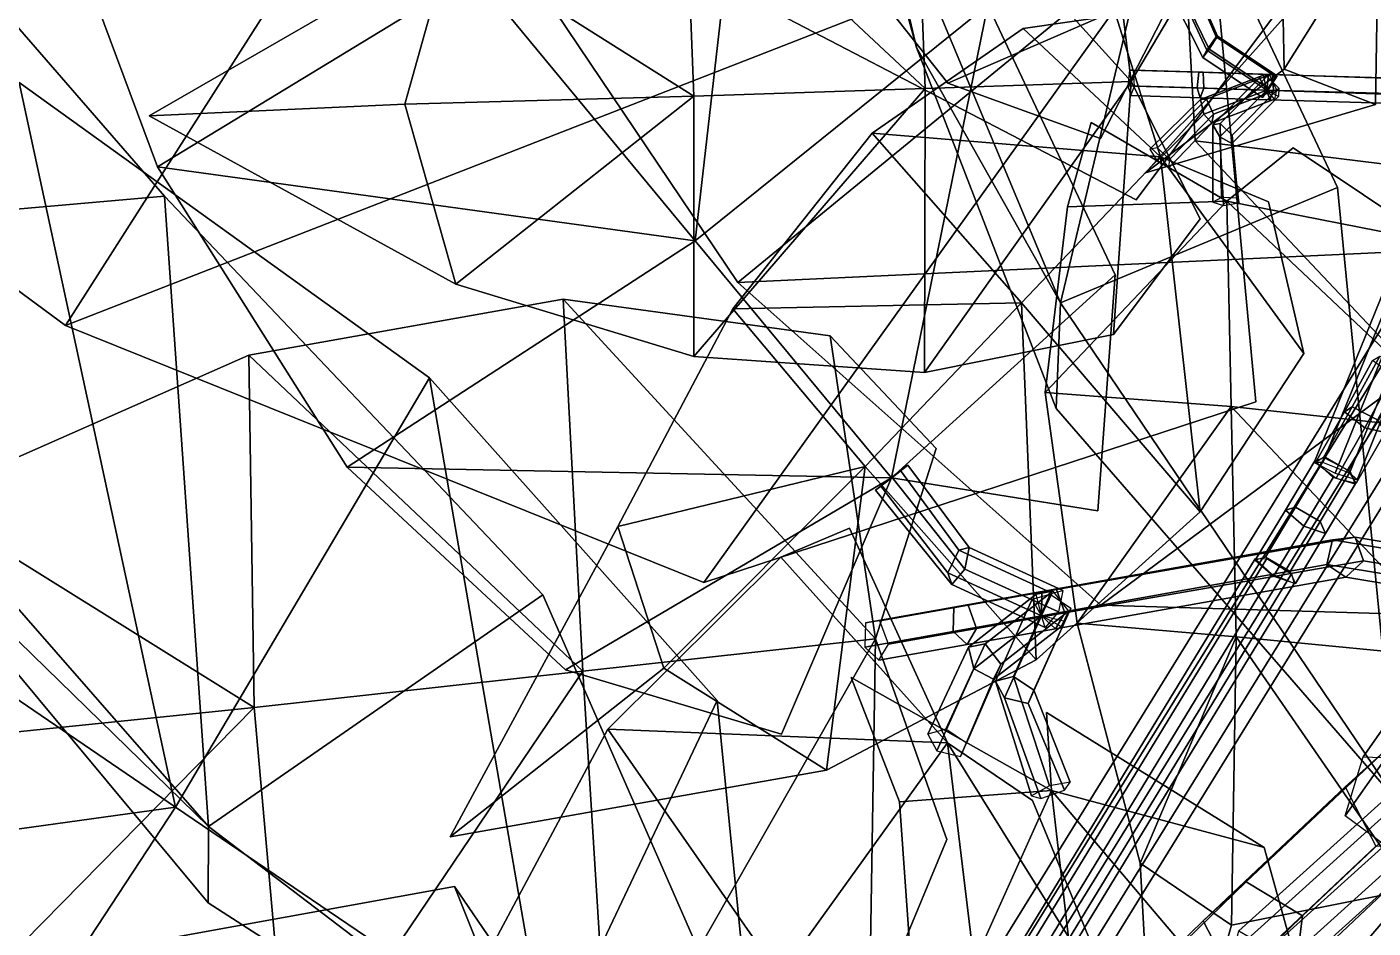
# Model space of a CAD drawing. Header units: metres. Extents: x -208 to 315, y -224 to 287.
# Drawn here: x -30.5 to 46.8, y 39.2 to 91 of the extents above; entities that cross this region are included whole.
import ezdxf

# ---------------------------------------------------------------- set-up
doc = ezdxf.new("R2010")
doc.units = ezdxf.units.M

msp = doc.modelspace()

# ---------------------------------------------------------------- linework, layer by layer
at = {"layer": 'Breeder_1InfInt', "color": 3}
for points in [[(45.1826, 68.8423, 85.2539), (46.7896, 71.8001, 84.3528), (47.2196, 72.05162, 85.9453), (45.6321, 69.1279, 86.8352)], [(45.6321, 69.1279, 86.8352), (47.2196, 72.05162, 85.9453), (48.6754, 71.3336, 86.1848), (47.0757, 68.3877, 87.08144)], [(46.3591, 67.9325, 84.5609), (47.9901, 70.9329, 83.6465), (46.7896, 71.8001, 84.3528), (45.1826, 68.8423, 85.2539)], [(47.5224, 67.6532, 85.6839), (49.1489, 70.6462, 84.7722), (47.9901, 70.9329, 83.6465), (46.3591, 67.9325, 84.5609)], [(43.5227, 65.9364, 86.2507), (45.1826, 68.8423, 85.2539), (45.6321, 69.1279, 86.8352), (43.9722, 66.222, 87.8319)], [(43.9722, 66.222, 87.8319), (45.6321, 69.1279, 86.8352), (47.0757, 68.3877, 87.08144), (45.4157, 65.4818, 88.07816)], [(44.6992, 65.02666, 85.5576), (46.3591, 67.9325, 84.5609), (45.1826, 68.8423, 85.2539), (43.5227, 65.9364, 86.2507)], [(45.4157, 65.4818, 88.07816), (47.0757, 68.3877, 87.08144), (47.5224, 67.6532, 85.6839), (45.8625, 64.7473, 86.6806)], [(45.8625, 64.7473, 86.6806), (47.5224, 67.6532, 85.6839), (46.3591, 67.9325, 84.5609), (44.6992, 65.02666, 85.5576)], [(41.7923, 63.195, 87.4805), (43.4892, 66.02133, 86.397), (44.0976, 66.2341, 87.9059), (42.3733, 63.3615, 89.00594)], [(42.8442, 62.2689, 86.6273), (44.5284, 65.07368, 85.5519), (43.4892, 66.02133, 86.397), (41.7923, 63.195, 87.4805)], [(42.3733, 63.3615, 89.00594), (44.0976, 66.2341, 87.9059), (45.5185, 65.4199, 88.00753), (43.7897, 62.5398, 89.1097)], [(44.09736, 61.8578, 87.6494), (45.8016, 64.6964, 86.5623), (44.5284, 65.07368, 85.5519), (42.8442, 62.2689, 86.6273)], [(43.7897, 62.5398, 89.1097), (45.5185, 65.4199, 88.00753), (45.8016, 64.6964, 86.5623), (44.09736, 61.8578, 87.6494)], [(40.05656, 60.3261, 88.4548), (41.7923, 63.195, 87.4805), (42.3733, 63.3615, 89.00594), (40.6376, 60.4925, 89.9802)], [(41.1084, 59.3999, 87.6016), (42.8442, 62.2689, 86.6273), (41.7923, 63.195, 87.4805), (40.05656, 60.3261, 88.4548)], [(40.6376, 60.4925, 89.9802), (42.3733, 63.3615, 89.00594), (43.7897, 62.5398, 89.1097), (42.05403, 59.6708, 90.08402)], [(42.3616, 58.9888, 88.6237), (44.09736, 61.8578, 87.6494), (42.8442, 62.2689, 86.6273), (41.1084, 59.3999, 87.6016)], [(42.05403, 59.6708, 90.08402), (43.7897, 62.5398, 89.1097), (44.09736, 61.8578, 87.6494), (42.3616, 58.9888, 88.6237)]]:
    msp.add_3dface(points, dxfattribs=at)
at = {"layer": 'Breeder_1Pdcel', "color": 3}
for points in [[(43.4425, 65.9273, 86.4207), (51.2848, 85.2328, 83.8138), (51.776, 85.2397, 85.3277), (43.9489, 65.9345, 87.9814)], [(44.6479, 65.3143, 85.4913), (52.454, 84.6381, 82.9123), (51.2848, 85.2328, 83.8138), (43.4425, 65.9273, 86.4207)], [(43.9489, 65.9345, 87.9814), (51.776, 85.2397, 85.3277), (53.2533, 84.6494, 85.376), (45.4719, 65.3259, 88.0312)], [(45.921, 64.937, 86.5017), (53.6889, 84.2722, 83.8924), (52.454, 84.6381, 82.9123), (44.6479, 65.3143, 85.4913)], [(45.4719, 65.3259, 88.0312), (53.2533, 84.6494, 85.376), (53.6889, 84.2722, 83.8924), (45.921, 64.937, 86.5017)]]:
    msp.add_3dface(points, dxfattribs=at)
at = {"layer": 'Breeder_1Pdncle', "color": 3}
for points in [[(21.6072, 30.1378, 97.6517), (40.04671, 60.3944, 88.5757), (40.7251, 60.4241, 90.06943), (21.7454, 29.3092, 99.06123)], [(22.9072, 29.782, 96.716), (41.01474, 59.5112, 87.5882), (40.04671, 60.3944, 88.5757), (21.6072, 30.1378, 97.6517)], [(21.7454, 29.3092, 99.06123), (40.7251, 60.4241, 90.06943), (42.139, 59.5411, 89.9983), (23.1593, 28.4262, 98.9901)], [(23.861, 28.7302, 97.5384), (42.3004, 58.9868, 88.4624), (41.01474, 59.5112, 87.5882), (22.9072, 29.782, 96.716)], [(23.1593, 28.4262, 98.9901), (42.139, 59.5411, 89.9983), (42.3004, 58.9868, 88.4624), (23.861, 28.7302, 97.5384)]]:
    msp.add_3dface(points, dxfattribs=at)
at = {"layer": 'Breeder_Intrnd', "color": 3}
for points in [[(46.2643, 49.02888, 241.2746), (51.04569, 55.856, 261.3923), (50.00905, 52.4516, 262.794), (45.2277, 45.6244, 242.6763)], [(49.9933, 48.8952, 240.4337), (54.7746, 55.7224, 260.5514), (51.04569, 55.856, 261.3923), (46.2643, 49.02888, 241.2746)], [(45.2277, 45.6244, 242.6763), (50.00905, 52.4516, 262.794), (53.08761, 50.1821, 262.8325), (48.3063, 43.3549, 242.7148)], [(39.5298, 41.8436, 222.0132), (47.6504, 49.5044, 240.6805), (45.2219, 47.2955, 242.6434), (37.06882, 39.6036, 223.8987)], [(42.7681, 39.8807, 221.4741), (50.8687, 47.5224, 240.0939), (47.6504, 49.5044, 240.6805), (39.5298, 41.8436, 222.0132)], [(37.06882, 39.6036, 223.8987), (45.2219, 47.2955, 242.6434), (46.984, 43.8862, 243.2759), (38.8309, 36.1943, 224.5313)], [(42.3386, 36.4093, 223.0215), (50.4592, 44.07011, 241.6888), (50.8687, 47.5224, 240.0939), (42.7681, 39.8807, 221.4741)], [(38.8309, 36.1943, 224.5313), (46.984, 43.8862, 243.2759), (50.4592, 44.07011, 241.6888), (42.3386, 36.4093, 223.0215)], [(31.8352, 34.3517, 203.0696), (39.5298, 41.8436, 222.0132), (37.06882, 39.6036, 223.8987), (29.3742, 32.1116, 204.9551)], [(35.07351, 32.3888, 202.5305), (42.7681, 39.8807, 221.4741), (39.5298, 41.8436, 222.0132), (31.8352, 34.3517, 203.0696)], [(29.3742, 32.1116, 204.9551), (37.06882, 39.6036, 223.8987), (38.8309, 36.1943, 224.5313), (31.1363, 28.7024, 205.5877)], [(34.644, 28.9174, 204.0779), (42.3386, 36.4093, 223.0215), (42.7681, 39.8807, 221.4741), (35.07351, 32.3888, 202.5305)]]:
    msp.add_3dface(points, dxfattribs=at)
at = {"layer": 'Breeder_Leaf', "color": 3}
for points in [[(64.6536, 125.1578, 184.1127), (59.283, 78.5626, 176.9749), (41.2274, 101.5831, 170.112)], [(64.6536, 125.1578, 184.1127), (41.2274, 101.5831, 170.112), (59.283, 78.5626, 176.9749)], [(-28.3118, 73.7977, 84.07647), (-66.7086, 102.1473, 83.1637), (2.02595, 121.3766, 95.2458)], [(-28.3118, 73.7977, 84.07647), (2.02595, 121.3766, 95.2458), (-66.7086, 102.1473, 83.1637)], [(37.2965, 99.3965, 100.9472), (-28.3118, 73.7977, 84.07647), (2.02595, 121.3766, 95.2458)], [(37.2965, 99.3965, 100.9472), (2.02595, 121.3766, 95.2458), (-28.3118, 73.7977, 84.07647)], [(70.7129, 80.2107, 176.1586), (36.6024, 84.4225, 162.923), (35.1093, 111.8606, 155.6143)], [(70.7129, 80.2107, 176.1586), (35.1093, 111.8606, 155.6143), (36.6024, 84.4225, 162.923)], [(70.7129, 80.2107, 176.1586), (35.1093, 111.8606, 155.6143), (74.4302, 108.7597, 167.5458)], [(70.7129, 80.2107, 176.1586), (74.4302, 108.7597, 167.5458), (35.1093, 111.8606, 155.6143)], [(11.2347, 108.1646, 306.419), (7.8612, 78.6742, 311.6892), (-4.8224, 94.01249, 306.9147)], [(11.2347, 108.1646, 306.419), (-4.8224, 94.01249, 306.9147), (7.8612, 78.6742, 311.6892)], [(7.8612, 78.6742, 311.6892), (11.2347, 108.1646, 306.419), (24.6905, 92.2153, 308.4178)], [(7.8612, 78.6742, 311.6892), (24.6905, 92.2153, 308.4178), (11.2347, 108.1646, 306.419)], [(51.9368, 106.0143, 99.2087), (33.2072, 81.01604, 78.6979), (3.2221, 96.6332, 85.7181)], [(51.9368, 106.0143, 99.2087), (3.2221, 96.6332, 85.7181), (33.2072, 81.01604, 78.6979)], [(10.3142, 76.2815, 159.9968), (-8.6674, 104.4839, 156.2794), (41.2274, 101.5831, 170.112)], [(10.3142, 76.2815, 159.9968), (41.2274, 101.5831, 170.112), (-8.6674, 104.4839, 156.2794)], [(-23.02988, 82.9183, 315.5142), (-30.409, 102.7121, 309.1036), (-4.8224, 94.01249, 306.9147)], [(-23.02988, 82.9183, 315.5142), (-4.8224, 94.01249, 306.9147), (-30.409, 102.7121, 309.1036)], [(21.08942, 87.4269, 380.9753), (7.2704, 100.338, 386.5457), (20.5536, 101.5032, 383.362)], [(21.08942, 87.4269, 380.9753), (20.5536, 101.5032, 383.362), (7.2704, 100.338, 386.5457)], [(59.283, 78.5626, 176.9749), (10.3142, 76.2815, 159.9968), (41.2274, 101.5831, 170.112)], [(59.283, 78.5626, 176.9749), (41.2274, 101.5831, 170.112), (10.3142, 76.2815, 159.9968)], [(20.5536, 101.5032, 383.362), (32.9261, 87.8194, 379.7632), (21.08942, 87.4269, 380.9753)], [(20.5536, 101.5032, 383.362), (21.08942, 87.4269, 380.9753), (32.9261, 87.8194, 379.7632)], [(20.5536, 101.5032, 383.362), (31.5345, 99.339, 381.0332), (32.9261, 87.8194, 379.7632)], [(20.5536, 101.5032, 383.362), (32.9261, 87.8194, 379.7632), (31.5345, 99.339, 381.0332)], [(7.7846, 86.9829, 382.3732), (-6.2072, 95.8283, 387.7201), (7.2704, 100.338, 386.5457)], [(7.7846, 86.9829, 382.3732), (7.2704, 100.338, 386.5457), (-6.2072, 95.8283, 387.7201)], [(7.2704, 100.338, 386.5457), (21.08942, 87.4269, 380.9753), (7.7846, 86.9829, 382.3732)], [(7.2704, 100.338, 386.5457), (7.7846, 86.9829, 382.3732), (21.08942, 87.4269, 380.9753)], [(37.2965, 99.3965, 100.9472), (8.3593, 59.03713, 87.6474), (-28.3118, 73.7977, 84.07647)], [(37.2965, 99.3965, 100.9472), (-28.3118, 73.7977, 84.07647), (8.3593, 59.03713, 87.6474)], [(37.2965, 99.3965, 100.9472), (40.08628, 69.4153, 78.8168), (8.3593, 59.03713, 87.6474)], [(37.2965, 99.3965, 100.9472), (8.3593, 59.03713, 87.6474), (40.08628, 69.4153, 78.8168)], [(32.9261, 87.8194, 379.7632), (31.5345, 99.339, 381.0332), (36.97, 94.6636, 375.491)], [(32.9261, 87.8194, 379.7632), (36.97, 94.6636, 375.491), (31.5345, 99.339, 381.0332)], [(41.7082, 88.5252, 465.1818), (41.6684, 91.4446, 471.1635), (47.1405, 97.1775, 463.8659)], [(41.7082, 88.5252, 465.1818), (47.1405, 97.1775, 463.8659), (41.6684, 91.4446, 471.1635)], [(47.1405, 97.1775, 463.8659), (46.9662, 86.4997, 461.3072), (41.7082, 88.5252, 465.1818)], [(47.1405, 97.1775, 463.8659), (41.7082, 88.5252, 465.1818), (46.9662, 86.4997, 461.3072)], [(35.7707, 93.5464, 377.132), (22.3935, 87.7225, 376.9668), (15.596, 96.3164, 374.3532)], [(35.7707, 93.5464, 377.132), (15.596, 96.3164, 374.3532), (22.3935, 87.7225, 376.9668)], [(-23.5204, 85.8419, 375.681), (-6.2072, 95.8283, 387.7201), (-8.8273, 86.5123, 383.0449)], [(-23.5204, 85.8419, 375.681), (-8.8273, 86.5123, 383.0449), (-6.2072, 95.8283, 387.7201)], [(-8.8273, 86.5123, 383.0449), (-6.2072, 95.8283, 387.7201), (7.7846, 86.9829, 382.3732)], [(-8.8273, 86.5123, 383.0449), (7.7846, 86.9829, 382.3732), (-6.2072, 95.8283, 387.7201)], [(7.8612, 78.6742, 311.6892), (-23.02988, 82.9183, 315.5142), (-4.8224, 94.01249, 306.9147)], [(7.8612, 78.6742, 311.6892), (-4.8224, 94.01249, 306.9147), (-23.02988, 82.9183, 315.5142)], [(35.7707, 93.5464, 377.132), (31.1536, 84.5533, 373.9254), (22.3935, 87.7225, 376.9668)], [(35.7707, 93.5464, 377.132), (22.3935, 87.7225, 376.9668), (31.1536, 84.5533, 373.9254)], [(24.6905, 92.2153, 308.4178), (19.144, 65.04794, 315.9813), (7.8612, 78.6742, 311.6892)], [(24.6905, 92.2153, 308.4178), (7.8612, 78.6742, 311.6892), (19.144, 65.04794, 315.9813)], [(24.6905, 92.2153, 308.4178), (32.00768, 76.7209, 311.8759), (19.144, 65.04794, 315.9813)], [(24.6905, 92.2153, 308.4178), (19.144, 65.04794, 315.9813), (32.00768, 76.7209, 311.8759)], [(34.6158, 83.4848, 380.7174), (26.7096, 90.8761, 385.0892), (32.04844, 91.6321, 377.8058)], [(34.6158, 83.4848, 380.7174), (32.04844, 91.6321, 377.8058), (26.7096, 90.8761, 385.0892)], [(33.7475, 82.5703, 462.9586), (41.6684, 91.4446, 471.1635), (41.7082, 88.5252, 465.1818)], [(33.7475, 82.5703, 462.9586), (41.7082, 88.5252, 465.1818), (41.6684, 91.4446, 471.1635)], [(18.03364, 84.8507, 389.4604), (26.7096, 90.8761, 385.0892), (34.6158, 83.4848, 380.7174)], [(18.03364, 84.8507, 389.4604), (34.6158, 83.4848, 380.7174), (26.7096, 90.8761, 385.0892)], [(46.9662, 86.4997, 461.3072), (33.7475, 82.5703, 462.9586), (41.7082, 88.5252, 465.1818)], [(46.9662, 86.4997, 461.3072), (41.7082, 88.5252, 465.1818), (33.7475, 82.5703, 462.9586)], [(-30.9768, 87.7663, 261.8536), (-21.9927, 46.1394, 267.1361), (-45.972, 62.4649, 269.8337)], [(-30.9768, 87.7663, 261.8536), (-45.972, 62.4649, 269.8337), (-21.9927, 46.1394, 267.1361)], [(-21.9927, 46.1394, 267.1361), (-30.9768, 87.7663, 261.8536), (-7.4033, 70.7917, 255.0343)], [(-21.9927, 46.1394, 267.1361), (-7.4033, 70.7917, 255.0343), (-30.9768, 87.7663, 261.8536)], [(21.08942, 87.4269, 380.9753), (7.799, 72.01483, 383.7873), (7.7846, 86.9829, 382.3732)], [(21.08942, 87.4269, 380.9753), (7.7846, 86.9829, 382.3732), (7.799, 72.01483, 383.7873)], [(21.04384, 71.102, 381.0867), (7.799, 72.01483, 383.7873), (21.08942, 87.4269, 380.9753)], [(21.04384, 71.102, 381.0867), (21.08942, 87.4269, 380.9753), (7.799, 72.01483, 383.7873)], [(32.9261, 87.8194, 379.7632), (31.9154, 73.2789, 379.0961), (21.04384, 71.102, 381.0867)], [(32.9261, 87.8194, 379.7632), (21.04384, 71.102, 381.0867), (31.9154, 73.2789, 379.0961)], [(32.9261, 87.8194, 379.7632), (21.04384, 71.102, 381.0867), (21.08942, 87.4269, 380.9753)], [(32.9261, 87.8194, 379.7632), (21.08942, 87.4269, 380.9753), (21.04384, 71.102, 381.0867)], [(32.9261, 87.8194, 379.7632), (36.881, 79.9281, 373.8842), (31.9154, 73.2789, 379.0961)], [(32.9261, 87.8194, 379.7632), (31.9154, 73.2789, 379.0961), (36.881, 79.9281, 373.8842)], [(7.7846, 86.9829, 382.3732), (-5.8973, 76.1871, 385.638), (-8.8273, 86.5123, 383.0449)], [(7.7846, 86.9829, 382.3732), (-8.8273, 86.5123, 383.0449), (-5.8973, 76.1871, 385.638)], [(7.799, 72.01483, 383.7873), (-5.8973, 76.1871, 385.638), (7.7846, 86.9829, 382.3732)], [(7.799, 72.01483, 383.7873), (7.7846, 86.9829, 382.3732), (-5.8973, 76.1871, 385.638)], [(-5.8973, 76.1871, 385.638), (-23.5204, 85.8419, 375.681), (-8.8273, 86.5123, 383.0449)], [(-5.8973, 76.1871, 385.638), (-8.8273, 86.5123, 383.0449), (-23.5204, 85.8419, 375.681)], [(38.4274, 80.9419, 380.516), (29.2608, 80.6259, 387.7357), (30.6247, 85.4656, 380.1965)], [(38.4274, 80.9419, 380.516), (30.6247, 85.4656, 380.1965), (29.2608, 80.6259, 387.7357)], [(26.6169, 75.1143, 383.4894), (10.02224, 74.7527, 394.1277), (18.03364, 84.8507, 389.4604)], [(26.6169, 75.1143, 383.4894), (18.03364, 84.8507, 389.4604), (10.02224, 74.7527, 394.1277)], [(18.03364, 84.8507, 389.4604), (34.6158, 83.4848, 380.7174), (26.6169, 75.1143, 383.4894)], [(18.03364, 84.8507, 389.4604), (26.6169, 75.1143, 383.4894), (34.6158, 83.4848, 380.7174)], [(70.7129, 80.2107, 176.1586), (53.5252, 66.4958, 160.8904), (36.6024, 84.4225, 162.923)], [(70.7129, 80.2107, 176.1586), (36.6024, 84.4225, 162.923), (53.5252, 66.4958, 160.8904)], [(38.4274, 80.9419, 380.516), (42.2442, 84.00947, 371.1086), (50.3217, 78.6114, 372.3927)], [(38.4274, 80.9419, 380.516), (50.3217, 78.6114, 372.3927), (42.2442, 84.00947, 371.1086)], [(-12.1243, 65.6686, 319.0785), (-23.02988, 82.9183, 315.5142), (7.8612, 78.6742, 311.6892)], [(-12.1243, 65.6686, 319.0785), (7.8612, 78.6742, 311.6892), (-23.02988, 82.9183, 315.5142)], [(34.6158, 83.4848, 380.7174), (36.891, 63.1001, 379.4127), (26.6169, 75.1143, 383.4894)], [(34.6158, 83.4848, 380.7174), (26.6169, 75.1143, 383.4894), (36.891, 63.1001, 379.4127)], [(34.6158, 83.4848, 380.7174), (40.8111, 80.9176, 372.5015), (42.8495, 72.2036, 376.4946)], [(34.6158, 83.4848, 380.7174), (42.8495, 72.2036, 376.4946), (40.8111, 80.9176, 372.5015)], [(34.6158, 83.4848, 380.7174), (42.8495, 72.2036, 376.4946), (36.891, 63.1001, 379.4127)], [(34.6158, 83.4848, 380.7174), (36.891, 63.1001, 379.4127), (42.8495, 72.2036, 376.4946)], [(27.9812, 69.9517, 391.623), (38.4274, 80.9419, 380.516), (38.6688, 69.1555, 382.1751)], [(27.9812, 69.9517, 391.623), (38.6688, 69.1555, 382.1751), (38.4274, 80.9419, 380.516)], [(27.9812, 69.9517, 391.623), (29.2608, 80.6259, 387.7357), (38.4274, 80.9419, 380.516)], [(27.9812, 69.9517, 391.623), (38.4274, 80.9419, 380.516), (29.2608, 80.6259, 387.7357)], [(38.4274, 80.9419, 380.516), (50.3217, 78.6114, 372.3927), (52.545, 67.6469, 373.7079)], [(38.4274, 80.9419, 380.516), (52.545, 67.6469, 373.7079), (50.3217, 78.6114, 372.3927)], [(38.4274, 80.9419, 380.516), (52.545, 67.6469, 373.7079), (38.6688, 69.1555, 382.1751)], [(38.4274, 80.9419, 380.516), (38.6688, 69.1555, 382.1751), (52.545, 67.6469, 373.7079)], [(19.144, 65.04794, 315.9813), (-12.1243, 65.6686, 319.0785), (7.8612, 78.6742, 311.6892)], [(19.144, 65.04794, 315.9813), (7.8612, 78.6742, 311.6892), (-12.1243, 65.6686, 319.0785)], [(59.283, 78.5626, 176.9749), (31.1821, 57.7456, 165.4233), (10.3142, 76.2815, 159.9968)], [(59.283, 78.5626, 176.9749), (10.3142, 76.2815, 159.9968), (31.1821, 57.7456, 165.4233)], [(59.283, 78.5626, 176.9749), (55.6005, 57.00161, 161.5414), (31.1821, 57.7456, 165.4233)], [(59.283, 78.5626, 176.9749), (31.1821, 57.7456, 165.4233), (55.6005, 57.00161, 161.5414)], [(19.144, 65.04794, 315.9813), (32.00768, 76.7209, 311.8759), (31.00533, 63.1648, 309.1838)], [(19.144, 65.04794, 315.9813), (31.00533, 63.1648, 309.1838), (32.00768, 76.7209, 311.8759)], [(1.4101, 53.9421, 327.7174), (-17.7759, 72.102, 342.2414), (0.273, 75.3194, 332.0768)], [(1.4101, 53.9421, 327.7174), (0.273, 75.3194, 332.0768), (-17.7759, 72.102, 342.2414)], [(0.273, 75.3194, 332.0768), (18.2361, 55.797, 321.0206), (1.4101, 53.9421, 327.7174)], [(0.273, 75.3194, 332.0768), (1.4101, 53.9421, 327.7174), (18.2361, 55.797, 321.0206)], [(0.273, 75.3194, 332.0768), (15.6206, 73.2034, 323.9807), (18.2361, 55.797, 321.0206)], [(0.273, 75.3194, 332.0768), (18.2361, 55.797, 321.0206), (15.6206, 73.2034, 323.9807)], [(10.02224, 74.7527, 394.1277), (26.6169, 75.1143, 383.4894), (17.6376, 65.7003, 386.6384)], [(10.02224, 74.7527, 394.1277), (17.6376, 65.7003, 386.6384), (26.6169, 75.1143, 383.4894)], [(26.6169, 75.1143, 383.4894), (27.4646, 54.5978, 384.146), (17.6376, 65.7003, 386.6384)], [(26.6169, 75.1143, 383.4894), (17.6376, 65.7003, 386.6384), (27.4646, 54.5978, 384.146)], [(36.891, 63.1001, 379.4127), (27.4646, 54.5978, 384.146), (26.6169, 75.1143, 383.4894)], [(36.891, 63.1001, 379.4127), (26.6169, 75.1143, 383.4894), (27.4646, 54.5978, 384.146)], [(17.6376, 65.7003, 386.6384), (3.4143, 62.2616, 396.0446), (10.02224, 74.7527, 394.1277)], [(17.6376, 65.7003, 386.6384), (10.02224, 74.7527, 394.1277), (3.4143, 62.2616, 396.0446)], [(18.2361, 55.797, 321.0206), (15.6206, 73.2034, 323.9807), (21.7255, 66.7306, 313.3575)], [(18.2361, 55.797, 321.0206), (21.7255, 66.7306, 313.3575), (15.6206, 73.2034, 323.9807)], [(-17.4873, 51.8523, 335.2968), (-36.631, 63.7957, 349.3832), (-17.7759, 72.102, 342.2414)], [(-17.4873, 51.8523, 335.2968), (-17.7759, 72.102, 342.2414), (-36.631, 63.7957, 349.3832)], [(-17.7759, 72.102, 342.2414), (1.4101, 53.9421, 327.7174), (-17.4873, 51.8523, 335.2968)], [(-17.7759, 72.102, 342.2414), (-17.4873, 51.8523, 335.2968), (1.4101, 53.9421, 327.7174)], [(-7.4033, 70.7917, 255.0343), (-0.6423, 31.643, 264.7971), (-21.9927, 46.1394, 267.1361)], [(-7.4033, 70.7917, 255.0343), (-21.9927, 46.1394, 267.1361), (-0.6423, 31.643, 264.7971)], [(-7.4033, 70.7917, 255.0343), (9.1333, 52.254, 253.6117), (-0.6423, 31.643, 264.7971)], [(-7.4033, 70.7917, 255.0343), (-0.6423, 31.643, 264.7971), (9.1333, 52.254, 253.6117)], [(38.6688, 69.1555, 382.1751), (29.8297, 56.7099, 394.6517), (27.9812, 69.9517, 391.623)], [(38.6688, 69.1555, 382.1751), (27.9812, 69.9517, 391.623), (29.8297, 56.7099, 394.6517)], [(29.8297, 56.7099, 394.6517), (38.6688, 69.1555, 382.1751), (38.9613, 55.908, 384.0687)], [(29.8297, 56.7099, 394.6517), (38.9613, 55.908, 384.0687), (38.6688, 69.1555, 382.1751)], [(52.545, 67.6469, 373.7079), (52.3813, 54.6166, 377.4142), (38.6688, 69.1555, 382.1751)], [(52.545, 67.6469, 373.7079), (38.6688, 69.1555, 382.1751), (52.3813, 54.6166, 377.4142)], [(38.6688, 69.1555, 382.1751), (52.3813, 54.6166, 377.4142), (38.9613, 55.908, 384.0687)], [(38.6688, 69.1555, 382.1751), (38.9613, 55.908, 384.0687), (52.3813, 54.6166, 377.4142)], [(19.144, 65.04794, 315.9813), (0.4141, 54.01755, 321.0122), (-12.1243, 65.6686, 319.0785)], [(19.144, 65.04794, 315.9813), (-12.1243, 65.6686, 319.0785), (0.4141, 54.01755, 321.0122)], [(19.144, 65.04794, 315.9813), (12.8361, 50.3168, 313.4924), (0.4141, 54.01755, 321.0122)], [(19.144, 65.04794, 315.9813), (0.4141, 54.01755, 321.0122), (12.8361, 50.3168, 313.4924)], [(6.07404, 54.1094, 389.5656), (3.4143, 62.2616, 396.0446), (17.6376, 65.7003, 386.6384)], [(6.07404, 54.1094, 389.5656), (17.6376, 65.7003, 386.6384), (3.4143, 62.2616, 396.0446)], [(17.6376, 65.7003, 386.6384), (15.4217, 48.2629, 388.9692), (6.07404, 54.1094, 389.5656)], [(17.6376, 65.7003, 386.6384), (6.07404, 54.1094, 389.5656), (15.4217, 48.2629, 388.9692)], [(27.4646, 54.5978, 384.146), (15.4217, 48.2629, 388.9692), (17.6376, 65.7003, 386.6384)], [(27.4646, 54.5978, 384.146), (17.6376, 65.7003, 386.6384), (15.4217, 48.2629, 388.9692)], [(-41.5401, 49.3883, 343.1851), (-36.631, 63.7957, 349.3832), (-17.4873, 51.8523, 335.2968)], [(-41.5401, 49.3883, 343.1851), (-17.4873, 51.8523, 335.2968), (-36.631, 63.7957, 349.3832)], [(-21.9927, 46.1394, 267.1361), (-60.09277, 40.8486, 289.9393), (-45.972, 62.4649, 269.8337)], [(-21.9927, 46.1394, 267.1361), (-45.972, 62.4649, 269.8337), (-60.09277, 40.8486, 289.9393)], [(-6.214, 44.4268, 384.4848), (3.4143, 62.2616, 396.0446), (6.07404, 54.1094, 389.5656)], [(-6.214, 44.4268, 384.4848), (6.07404, 54.1094, 389.5656), (3.4143, 62.2616, 396.0446)], [(22.372, 49.8331, 321.2707), (12.7919, 60.4934, 331.9087), (16.732, 62.169, 318.7296)], [(22.372, 49.8331, 321.2707), (16.732, 62.169, 318.7296), (12.7919, 60.4934, 331.9087)], [(2.8571, 50.608, 342.3564), (12.7919, 60.4934, 331.9087), (22.372, 49.8331, 321.2707)], [(2.8571, 50.608, 342.3564), (22.372, 49.8331, 321.2707), (12.7919, 60.4934, 331.9087)], [(38.9613, 55.908, 384.0687), (33.4352, 42.9189, 394.2347), (29.8297, 56.7099, 394.6517)], [(38.9613, 55.908, 384.0687), (29.8297, 56.7099, 394.6517), (33.4352, 42.9189, 394.2347)], [(18.2361, 55.797, 321.0206), (2.9558, 29.03249, 327.1739), (1.4101, 53.9421, 327.7174)], [(18.2361, 55.797, 321.0206), (1.4101, 53.9421, 327.7174), (2.9558, 29.03249, 327.1739)], [(18.2361, 55.797, 321.0206), (17.8682, 33.5215, 319.8138), (2.9558, 29.03249, 327.1739)], [(18.2361, 55.797, 321.0206), (2.9558, 29.03249, 327.1739), (17.8682, 33.5215, 319.8138)], [(18.2361, 55.797, 321.0206), (22.3355, 44.2696, 310.3762), (17.8682, 33.5215, 319.8138)], [(18.2361, 55.797, 321.0206), (17.8682, 33.5215, 319.8138), (22.3355, 44.2696, 310.3762)], [(38.6881, 39.3454, 385.5659), (33.4352, 42.9189, 394.2347), (38.9613, 55.908, 384.0687)], [(38.6881, 39.3454, 385.5659), (38.9613, 55.908, 384.0687), (33.4352, 42.9189, 394.2347)], [(38.9613, 55.908, 384.0687), (48.981, 41.4063, 382.1415), (38.6881, 39.3454, 385.5659)], [(38.9613, 55.908, 384.0687), (38.6881, 39.3454, 385.5659), (48.981, 41.4063, 382.1415)], [(52.3813, 54.6166, 377.4142), (48.981, 41.4063, 382.1415), (38.9613, 55.908, 384.0687)], [(52.3813, 54.6166, 377.4142), (38.9613, 55.908, 384.0687), (48.981, 41.4063, 382.1415)], [(1.4101, 53.9421, 327.7174), (-15.4385, 28.9969, 336.7044), (-17.4873, 51.8523, 335.2968)], [(1.4101, 53.9421, 327.7174), (-17.4873, 51.8523, 335.2968), (-15.4385, 28.9969, 336.7044)], [(2.9558, 29.03249, 327.1739), (-15.4385, 28.9969, 336.7044), (1.4101, 53.9421, 327.7174)], [(2.9558, 29.03249, 327.1739), (1.4101, 53.9421, 327.7174), (-15.4385, 28.9969, 336.7044)], [(15.4217, 48.2629, 388.9692), (-6.214, 44.4268, 384.4848), (6.07404, 54.1094, 389.5656)], [(15.4217, 48.2629, 388.9692), (6.07404, 54.1094, 389.5656), (-6.214, 44.4268, 384.4848)], [(28.3383, 47.0961, 318.8016), (19.6103, 46.4402, 334.3573), (16.8335, 53.5783, 322.8093)], [(28.3383, 47.0961, 318.8016), (16.8335, 53.5783, 322.8093), (19.6103, 46.4402, 334.3573)], [(-17.4873, 51.8523, 335.2968), (-35.164, 33.9007, 345.3183), (-41.5401, 49.3883, 343.1851)], [(-17.4873, 51.8523, 335.2968), (-41.5401, 49.3883, 343.1851), (-35.164, 33.9007, 345.3183)], [(-15.4385, 28.9969, 336.7044), (-35.164, 33.9007, 345.3183), (-17.4873, 51.8523, 335.2968)], [(-15.4385, 28.9969, 336.7044), (-17.4873, 51.8523, 335.2968), (-35.164, 33.9007, 345.3183)], [(-0.6423, 31.643, 264.7971), (9.1333, 52.254, 253.6117), (11.02669, 33.1537, 249.0678)], [(-0.6423, 31.643, 264.7971), (11.02669, 33.1537, 249.0678), (9.1333, 52.254, 253.6117)], [(28.3383, 47.0961, 318.8016), (28.05596, 51.5761, 303.2183), (40.5675, 43.8146, 300.4313)], [(28.3383, 47.0961, 318.8016), (40.5675, 43.8146, 300.4313), (28.05596, 51.5761, 303.2183)], [(12.7302, 36.4466, 328.9674), (-5.7402, 34.5402, 352.717), (2.8571, 50.608, 342.3564)], [(12.7302, 36.4466, 328.9674), (2.8571, 50.608, 342.3564), (-5.7402, 34.5402, 352.717)], [(2.8571, 50.608, 342.3564), (22.372, 49.8331, 321.2707), (12.7302, 36.4466, 328.9674)], [(2.8571, 50.608, 342.3564), (12.7302, 36.4466, 328.9674), (22.372, 49.8331, 321.2707)], [(22.372, 49.8331, 321.2707), (26.1322, 18.8783, 317.3522), (12.7302, 36.4466, 328.9674)], [(22.372, 49.8331, 321.2707), (12.7302, 36.4466, 328.9674), (26.1322, 18.8783, 317.3522)], [(22.372, 49.8331, 321.2707), (27.2582, 46.5109, 306.1684), (32.7187, 33.2498, 310.5128)], [(22.372, 49.8331, 321.2707), (32.7187, 33.2498, 310.5128), (27.2582, 46.5109, 306.1684)], [(22.372, 49.8331, 321.2707), (32.7187, 33.2498, 310.5128), (26.1322, 18.8783, 317.3522)], [(22.372, 49.8331, 321.2707), (26.1322, 18.8783, 317.3522), (32.7187, 33.2498, 310.5128)], [(20.7646, 30.2354, 340.8105), (19.6103, 46.4402, 334.3573), (28.3383, 47.0961, 318.8016)], [(20.7646, 30.2354, 340.8105), (28.3383, 47.0961, 318.8016), (19.6103, 46.4402, 334.3573)], [(20.7646, 30.2354, 340.8105), (28.3383, 47.0961, 318.8016), (30.4179, 29.1761, 321.2407)], [(20.7646, 30.2354, 340.8105), (30.4179, 29.1761, 321.2407), (28.3383, 47.0961, 318.8016)], [(28.3383, 47.0961, 318.8016), (40.5675, 43.8146, 300.4313), (45.1926, 27.2405, 301.2123)], [(28.3383, 47.0961, 318.8016), (45.1926, 27.2405, 301.2123), (40.5675, 43.8146, 300.4313)], [(28.3383, 47.0961, 318.8016), (45.1926, 27.2405, 301.2123), (30.4179, 29.1761, 321.2407)], [(28.3383, 47.0961, 318.8016), (30.4179, 29.1761, 321.2407), (45.1926, 27.2405, 301.2123)], [(-38.3784, 21.2068, 286.4364), (-60.09277, 40.8486, 289.9393), (-21.9927, 46.1394, 267.1361)], [(-38.3784, 21.2068, 286.4364), (-21.9927, 46.1394, 267.1361), (-60.09277, 40.8486, 289.9393)], [(-0.6423, 31.643, 264.7971), (-38.3784, 21.2068, 286.4364), (-21.9927, 46.1394, 267.1361)], [(-0.6423, 31.643, 264.7971), (-21.9927, 46.1394, 267.1361), (-38.3784, 21.2068, 286.4364)], [(34.4541, 24.4552, 380.0055), (33.4352, 42.9189, 394.2347), (38.6881, 39.3454, 385.5659)], [(34.4541, 24.4552, 380.0055), (38.6881, 39.3454, 385.5659), (33.4352, 42.9189, 394.2347)], [(-21.9212, 38.6814, 297.1943), (-5.9703, 41.5778, 278.3181), (3.1363, 18.8058, 271.685)], [(-21.9212, 38.6814, 297.1943), (3.1363, 18.8058, 271.685), (-5.9703, 41.5778, 278.3181)], [(3.1363, 18.8058, 271.685), (-5.9703, 41.5778, 278.3181), (-1.09583, 34.4495, 260.5845)], [(3.1363, 18.8058, 271.685), (-1.09583, 34.4495, 260.5845), (-5.9703, 41.5778, 278.3181)], [(48.981, 41.4063, 382.1415), (34.4541, 24.4552, 380.0055), (38.6881, 39.3454, 385.5659)], [(48.981, 41.4063, 382.1415), (38.6881, 39.3454, 385.5659), (34.4541, 24.4552, 380.0055)]]:
    msp.add_3dface(points, dxfattribs=at)
at = {"layer": 'Breeder_Petiole', "color": 3}
for points in [[(37.4041, 89.6843, 378.6509), (35.5112, 93.5784, 377.8949), (36.3523, 93.9027, 377.5623), (37.8821, 90.4302, 378.2792)], [(37.8001, 90.3818, 377.3391), (36.3781, 93.729, 376.6339), (35.5702, 93.3047, 376.3891), (37.2815, 89.6214, 377.1256)], [(37.8821, 90.4302, 378.2792), (36.3523, 93.9027, 377.5623), (36.3781, 93.729, 376.6339), (37.8001, 90.3818, 377.3391)], [(37.03819, 89.1928, 377.9317), (35.03749, 93.2121, 377.164), (35.5112, 93.5784, 377.8949), (37.4041, 89.6843, 378.6509)], [(37.2815, 89.6214, 377.1256), (35.5702, 93.3047, 376.3891), (35.03749, 93.2121, 377.164), (37.03819, 89.1928, 377.9317)], [(41.2305, 88.09336, 377.1578), (37.8001, 90.3818, 377.3391), (37.2815, 89.6214, 377.1256), (40.7119, 87.3329, 376.9443)], [(40.8344, 87.3957, 378.4696), (37.4041, 89.6843, 378.6509), (37.8821, 90.4302, 378.2792), (41.3124, 88.1417, 378.0979)], [(41.3124, 88.1417, 378.0979), (37.8821, 90.4302, 378.2792), (37.8001, 90.3818, 377.3391), (41.2305, 88.09336, 377.1578)], [(40.4685, 86.9042, 377.7504), (37.03819, 89.1928, 377.9317), (37.4041, 89.6843, 378.6509), (40.8344, 87.3957, 378.4696)], [(40.7119, 87.3329, 376.9443), (37.2815, 89.6214, 377.1256), (37.03819, 89.1928, 377.9317), (40.4685, 86.9042, 377.7504)], [(36.8196, 88.3514, 378.2645), (32.8264, 88.4738, 379.3025), (32.7256, 87.5777, 379.0203), (36.7187, 87.4553, 377.9823)], [(37.05726, 88.3492, 379.1789), (33.06413, 88.4717, 380.2169), (32.8264, 88.4738, 379.3025), (36.8196, 88.3514, 378.2645)], [(37.1034, 87.433, 379.4646), (33.1103, 87.5554, 380.5026), (33.06413, 88.4717, 380.2169), (37.05726, 88.3492, 379.1789)], [(40.8127, 88.229, 377.2264), (36.8196, 88.3514, 378.2645), (36.7187, 87.4553, 377.9823), (40.7119, 87.3329, 376.9443)], [(41.05038, 88.2268, 378.1409), (37.05726, 88.3492, 379.1789), (36.8196, 88.3514, 378.2645), (40.8127, 88.229, 377.2264)], [(40.8742, 88.1974, 378.198), (37.261, 86.8043, 379.6266), (36.9187, 86.7889, 378.7461), (40.532, 88.1821, 377.3175)], [(41.09655, 87.3106, 378.4266), (37.1034, 87.433, 379.4646), (37.05726, 88.3492, 379.1789), (41.05038, 88.2268, 378.1409)], [(41.2726, 87.34, 378.3694), (37.6593, 85.9469, 379.7981), (37.261, 86.8043, 379.6266), (40.8742, 88.1974, 378.198)], [(53.9502, 87.8394, 373.8533), (40.8127, 88.229, 377.2264), (40.7119, 87.3329, 376.9443), (53.5751, 86.9803, 373.7344)], [(54.6342, 87.7769, 374.5021), (41.05038, 88.2268, 378.1409), (40.8127, 88.229, 377.2264), (53.9502, 87.8394, 373.8533)], [(54.6804, 86.8606, 374.7878), (41.09655, 87.3106, 378.4266), (41.05038, 88.2268, 378.1409), (54.6342, 87.7769, 374.5021)], [(36.7187, 87.4553, 377.9823), (32.7256, 87.5777, 379.0203), (32.9, 87.01344, 379.7578), (36.8931, 86.891, 378.7198)], [(36.8931, 86.891, 378.7198), (32.9, 87.01344, 379.7578), (33.1103, 87.5554, 380.5026), (37.1034, 87.433, 379.4646)], [(40.7119, 87.3329, 376.9443), (36.7187, 87.4553, 377.9823), (36.8931, 86.891, 378.7198), (40.8863, 86.7686, 377.6818)], [(40.8863, 86.7686, 377.6818), (36.8931, 86.891, 378.7198), (37.1034, 87.433, 379.4646), (41.09655, 87.3106, 378.4266)], [(40.532, 88.1821, 377.3175), (36.9187, 86.7889, 378.7461), (37.09864, 85.9397, 378.3729), (40.7119, 87.3329, 376.9443)], [(40.7285, 88.1027, 378.2682), (38.04519, 85.4061, 379.8699), (37.6163, 85.3345, 379.031), (40.2996, 88.03123, 377.4293)], [(40.2996, 88.03123, 377.4293), (37.6163, 85.3345, 379.031), (38.02859, 84.6363, 378.546), (40.7119, 87.3329, 376.9443)], [(41.4184, 87.4347, 378.2993), (38.7351, 84.7381, 379.901), (38.04519, 85.4061, 379.8699), (40.7285, 88.1027, 378.2682)], [(41.3993, 86.9664, 377.4789), (38.716, 84.2697, 379.0806), (38.7351, 84.7381, 379.901), (41.4184, 87.4347, 378.2993)], [(37.261, 86.8043, 379.6266), (34.4319, 84.01299, 381.2985), (34.00309, 83.9414, 380.4596), (36.9187, 86.7889, 378.7461)], [(36.9187, 86.7889, 378.7461), (34.00309, 83.9414, 380.4596), (34.4153, 83.2431, 379.9746), (37.09864, 85.9397, 378.3729)], [(37.6593, 85.9469, 379.7981), (35.1218, 83.3449, 381.3297), (34.4319, 84.01299, 381.2985), (37.261, 86.8043, 379.6266)], [(40.7119, 87.3329, 376.9443), (37.09864, 85.9397, 378.3729), (37.5537, 85.4223, 379.0193), (41.167, 86.8155, 377.5907)], [(41.167, 86.8155, 377.5907), (37.5537, 85.4223, 379.0193), (37.6593, 85.9469, 379.7981), (41.2726, 87.34, 378.3694)], [(40.7119, 87.3329, 376.9443), (38.02859, 84.6363, 378.546), (38.716, 84.2697, 379.0806), (41.3993, 86.9664, 377.4789)], [(53.5751, 86.9803, 373.7344), (40.7119, 87.3329, 376.9443), (40.8863, 86.7686, 377.6818), (54.02383, 86.3789, 374.3086)], [(54.02383, 86.3789, 374.3086), (40.8863, 86.7686, 377.6818), (41.09655, 87.3106, 378.4266), (54.6804, 86.8606, 374.7878)], [(37.09864, 85.9397, 378.3729), (34.4153, 83.2431, 379.9746), (35.1027, 82.8766, 380.5092), (37.5537, 85.4223, 379.0193)], [(37.5537, 85.4223, 379.0193), (35.1027, 82.8766, 380.5092), (35.1218, 83.3449, 381.3297), (37.6593, 85.9469, 379.7981)], [(38.04519, 85.4061, 379.8699), (38.1237, 81.1503, 381.2334), (37.6237, 80.8888, 380.4755), (37.6163, 85.3345, 379.031)], [(37.6163, 85.3345, 379.031), (37.6237, 80.8888, 380.4755), (38.2269, 80.7002, 379.7731), (38.02859, 84.6363, 378.546)], [(38.7351, 84.7381, 379.901), (39.05324, 81.1218, 380.9918), (38.1237, 81.1503, 381.2334), (38.04519, 85.4061, 379.8699)], [(38.02859, 84.6363, 378.546), (38.2269, 80.7002, 379.7731), (39.1053, 80.8434, 380.0904), (38.716, 84.2697, 379.0806)], [(38.716, 84.2697, 379.0806), (39.1053, 80.8434, 380.0904), (39.05324, 81.1218, 380.9918), (38.7351, 84.7381, 379.901)], [(28.2879, 37.8683, 103.2948), (52.6998, 77.3756, 98.103), (50.5878, 78.9269, 100.1565), (25.5794, 38.482, 105.1309)], [(25.5794, 38.482, 105.1309), (50.5878, 78.9269, 100.1565), (51.7237, 78.5955, 103.2684), (25.7447, 36.6248, 107.8891)], [(25.7447, 36.6248, 107.8891), (51.7237, 78.5955, 103.2684), (54.5926, 76.8038, 103.1242), (28.6136, 34.8331, 107.7449)], [(30.1524, 35.6261, 104.9011), (55.1608, 76.07105, 99.9266), (52.6998, 77.3756, 98.103), (28.2879, 37.8683, 103.2948)], [(28.6136, 34.8331, 107.7449), (54.5926, 76.8038, 103.1242), (55.1608, 76.07105, 99.9266), (30.1524, 35.6261, 104.9011)], [(23.3696, 59.8111, 317.0907), (19.1834, 65.06775, 317.2137), (20.08836, 65.7752, 316.2976), (23.6228, 61.04516, 316.3346)], [(23.6228, 61.04516, 316.3346), (20.08836, 65.7752, 316.2976), (19.6732, 65.4659, 314.9488), (23.0141, 60.8922, 315.0332)], [(22.6105, 58.9251, 316.2384), (18.2307, 64.3381, 316.4089), (19.1834, 65.06775, 317.2137), (23.3696, 59.8111, 317.0907)], [(23.0141, 60.8922, 315.0332), (19.6732, 65.4659, 314.9488), (18.5317, 64.5828, 315.0172), (22.392, 59.5895, 314.9741)], [(22.392, 59.5895, 314.9741), (18.5317, 64.5828, 315.0172), (18.2307, 64.3381, 316.4089), (22.6105, 58.9251, 316.2384)], [(44.4998, 61.4893, 301.1692), (27.7962, 58.517, 313.1417), (27.7616, 57.1262, 312.752), (44.1756, 60.08207, 301.1255)], [(45.7988, 61.6362, 301.7844), (28.6238, 58.6372, 314.3199), (27.7962, 58.517, 313.1417), (44.4998, 61.4893, 301.1692)], [(46.2827, 60.2915, 302.1257), (29.1077, 57.2926, 314.6612), (28.6238, 58.6372, 314.3199), (45.7988, 61.6362, 301.7844)], [(39.1217, 39.02516, 180.8618), (64.4386, 61.8515, 177.3893), (65.05687, 61.5023, 179.6661), (38.8201, 37.8366, 182.9075)], [(38.8201, 37.8366, 182.9075), (65.05687, 61.5023, 179.6661), (66.6843, 59.7048, 179.7157), (40.4475, 36.03917, 182.9571)], [(40.9011, 37.9948, 179.6534), (65.6527, 60.3055, 176.0388), (64.4386, 61.8515, 177.3893), (39.1217, 39.02516, 180.8618)], [(53.589, 59.9805, 282.3386), (44.4998, 61.4893, 301.1692), (44.1756, 60.08207, 301.1255), (53.2648, 58.5732, 282.2948)], [(54.888, 60.1273, 282.9538), (45.7988, 61.6362, 301.7844), (44.4998, 61.4893, 301.1692), (53.589, 59.9805, 282.3386)], [(55.3719, 58.7827, 283.2951), (46.2827, 60.2915, 302.1257), (45.7988, 61.6362, 301.7844), (54.888, 60.1273, 282.9538)], [(28.3836, 58.4289, 312.8111), (23.0141, 60.8922, 315.0332), (22.392, 59.5895, 314.9741), (27.7616, 57.1262, 312.752)], [(28.9923, 58.5819, 314.1125), (23.6228, 61.04516, 316.3346), (23.0141, 60.8922, 315.0332), (28.3836, 58.4289, 312.8111)], [(28.7391, 57.3478, 314.8686), (23.3696, 59.8111, 317.0907), (23.6228, 61.04516, 316.3346), (28.9923, 58.5819, 314.1125)], [(27.7616, 57.1262, 312.752), (22.392, 59.5895, 314.9741), (22.6105, 58.9251, 316.2384), (27.98, 56.4619, 314.0163)], [(27.98, 56.4619, 314.0163), (22.6105, 58.9251, 316.2384), (23.3696, 59.8111, 317.0907), (28.7391, 57.3478, 314.8686)], [(44.1756, 60.08207, 301.1255), (27.7616, 57.1262, 312.752), (28.5675, 56.3738, 313.6857), (45.2711, 59.346, 301.7132)], [(45.2711, 59.346, 301.7132), (28.5675, 56.3738, 313.6857), (29.1077, 57.2926, 314.6612), (46.2827, 60.2915, 302.1257)], [(40.4475, 36.03917, 182.9571), (66.6843, 59.7048, 179.7157), (67.03275, 58.9863, 177.4684), (41.7158, 36.16, 180.9409)], [(41.7158, 36.16, 180.9409), (67.03275, 58.9863, 177.4684), (65.6527, 60.3055, 176.0388), (40.9011, 37.9948, 179.6534)], [(53.2648, 58.5732, 282.2948), (44.1756, 60.08207, 301.1255), (45.2711, 59.346, 301.7132), (54.3603, 57.8372, 282.8826)], [(54.3603, 57.8372, 282.8826), (45.2711, 59.346, 301.7132), (46.2827, 60.2915, 302.1257), (55.3719, 58.7827, 283.2951)], [(27.7962, 58.517, 313.1417), (22.7272, 57.6199, 316.7939), (22.6926, 56.2291, 316.4042), (27.7616, 57.1262, 312.752)], [(28.6238, 58.6372, 314.3199), (23.5549, 57.74, 317.9721), (22.7272, 57.6199, 316.7939), (27.7962, 58.517, 313.1417)], [(29.1077, 57.2926, 314.6612), (24.03881, 56.3954, 318.3134), (23.5549, 57.74, 317.9721), (28.6238, 58.6372, 314.3199)], [(28.4164, 58.546, 314.4955), (24.5289, 55.5067, 318.4308), (23.5781, 55.3324, 317.357), (27.4656, 58.3718, 313.4217)], [(27.4656, 58.3718, 313.4217), (23.5781, 55.3324, 317.357), (23.874, 54.08689, 316.6873), (27.7616, 57.1262, 312.752)], [(29.315, 57.3837, 314.4855), (25.4275, 54.3443, 318.4208), (24.5289, 55.5067, 318.4308), (28.4164, 58.546, 314.4955)], [(28.2775, 58.3664, 314.6704), (26.1631, 53.6475, 318.2897), (25.1298, 53.3666, 317.3198), (27.2442, 58.08553, 313.7005)], [(27.2442, 58.08553, 313.7005), (25.1298, 53.3666, 317.3198), (25.6472, 52.4073, 316.3713), (27.7616, 57.1262, 312.752)], [(29.454, 57.5633, 314.3106), (27.3396, 52.8444, 317.9299), (26.1631, 53.6475, 318.2897), (28.2775, 58.3664, 314.6704)], [(22.7272, 57.6199, 316.7939), (17.6583, 56.7228, 320.4461), (17.6237, 55.3319, 320.0565), (22.6926, 56.2291, 316.4042)], [(23.5549, 57.74, 317.9721), (18.4859, 56.8429, 321.6243), (17.6583, 56.7228, 320.4461), (22.7272, 57.6199, 316.7939)], [(24.03881, 56.3954, 318.3134), (18.9698, 55.4983, 321.9656), (18.4859, 56.8429, 321.6243), (23.5549, 57.74, 317.9721)], [(28.5675, 56.3738, 313.6857), (23.4986, 55.4766, 317.338), (24.03881, 56.3954, 318.3134), (29.1077, 57.2926, 314.6612)], [(28.898, 56.519, 313.4057), (25.01048, 53.4797, 317.341), (25.4275, 54.3443, 318.4208), (29.315, 57.3837, 314.4855)], [(29.1195, 56.8053, 313.1269), (27.00517, 52.08651, 316.7462), (27.3396, 52.8444, 317.9299), (29.454, 57.5633, 314.3106)], [(27.7616, 57.1262, 312.752), (22.6926, 56.2291, 316.4042), (23.4986, 55.4766, 317.338), (28.5675, 56.3738, 313.6857)], [(27.7616, 57.1262, 312.752), (23.874, 54.08689, 316.6873), (25.01048, 53.4797, 317.341), (28.898, 56.519, 313.4057)], [(27.7616, 57.1262, 312.752), (25.6472, 52.4073, 316.3713), (27.00517, 52.08651, 316.7462), (29.1195, 56.8053, 313.1269)], [(22.6926, 56.2291, 316.4042), (17.6237, 55.3319, 320.0565), (18.4296, 54.5795, 320.9902), (23.4986, 55.4766, 317.338)], [(23.4986, 55.4766, 317.338), (18.4296, 54.5795, 320.9902), (18.9698, 55.4983, 321.9656), (24.03881, 56.3954, 318.3134)], [(24.5289, 55.5067, 318.4308), (22.2756, 50.6082, 322.225), (21.2423, 50.3272, 321.2551), (23.5781, 55.3324, 317.357)], [(23.5781, 55.3324, 317.357), (21.2423, 50.3272, 321.2551), (21.7597, 49.368, 320.3066), (23.874, 54.08689, 316.6873)], [(25.4275, 54.3443, 318.4208), (23.4521, 49.8051, 321.8652), (22.2756, 50.6082, 322.225), (24.5289, 55.5067, 318.4308)], [(25.01048, 53.4797, 317.341), (23.1176, 49.04715, 320.6815), (23.4521, 49.8051, 321.8652), (25.4275, 54.3443, 318.4208)], [(23.874, 54.08689, 316.6873), (21.7597, 49.368, 320.3066), (23.1176, 49.04715, 320.6815), (25.01048, 53.4797, 317.341)], [(26.1631, 53.6475, 318.2897), (28.2402, 47.3652, 320.0011), (27.2059, 46.7837, 319.1768), (25.1298, 53.3666, 317.3198)], [(27.3396, 52.8444, 317.9299), (29.4201, 47.574, 319.1509), (28.2402, 47.3652, 320.0011), (26.1631, 53.6475, 318.2897)], [(25.1298, 53.3666, 317.3198), (27.2059, 46.7837, 319.1768), (27.726, 46.631, 317.8375), (25.6472, 52.4073, 316.3713)], [(27.00517, 52.08651, 316.7462), (29.08668, 47.1166, 317.8217), (29.4201, 47.574, 319.1509), (27.3396, 52.8444, 317.9299)], [(25.6472, 52.4073, 316.3713), (27.726, 46.631, 317.8375), (29.08668, 47.1166, 317.8217), (27.00517, 52.08651, 316.7462)]]:
    msp.add_3dface(points, dxfattribs=at)
at = {"layer": 'Breeder_Stipule', "color": 3}
for points in [[(16.4123, 104.9664, 234.9475), (20.5874, 89.7729, 216.5967), (14.495, 115.6609, 216.3501)], [(16.4123, 104.9664, 234.9475), (14.495, 115.6609, 216.3501), (20.5874, 89.7729, 216.5967)], [(-44.3099, 106.2123, 175.5368), (-22.6407, 81.2394, 184.8281), (-49.6923, 78.8632, 168.7986)], [(-44.3099, 106.2123, 175.5368), (-49.6923, 78.8632, 168.7986), (-22.6407, 81.2394, 184.8281)], [(28.8699, 75.1068, 240.3557), (20.5874, 89.7729, 216.5967), (16.4123, 104.9664, 234.9475)], [(28.8699, 75.1068, 240.3557), (16.4123, 104.9664, 234.9475), (20.5874, 89.7729, 216.5967)], [(16.4123, 104.9664, 234.9475), (35.2534, 101.9267, 247.7913), (28.8699, 75.1068, 240.3557)], [(16.4123, 104.9664, 234.9475), (28.8699, 75.1068, 240.3557), (35.2534, 101.9267, 247.7913)], [(28.8699, 75.1068, 240.3557), (35.2534, 101.9267, 247.7913), (44.7756, 81.7304, 254.7102)], [(28.8699, 75.1068, 240.3557), (44.7756, 81.7304, 254.7102), (35.2534, 101.9267, 247.7913)], [(28.8699, 75.1068, 240.3557), (28.6187, 69.02685, 217.6136), (20.5874, 89.7729, 216.5967)], [(28.8699, 75.1068, 240.3557), (20.5874, 89.7729, 216.5967), (28.6187, 69.02685, 217.6136)], [(-49.6923, 78.8632, 168.7986), (-22.6407, 81.2394, 184.8281), (-20.1084, 45.02834, 170.1854)], [(-49.6923, 78.8632, 168.7986), (-20.1084, 45.02834, 170.1854), (-22.6407, 81.2394, 184.8281)], [(-20.1084, 45.02834, 170.1854), (-22.6407, 81.2394, 184.8281), (-0.879, 58.3278, 190.1443)], [(-20.1084, 45.02834, 170.1854), (-0.879, 58.3278, 190.1443), (-22.6407, 81.2394, 184.8281)], [(28.8699, 75.1068, 240.3557), (44.7756, 81.7304, 254.7102), (48.2257, 46.4512, 241.6832)], [(28.8699, 75.1068, 240.3557), (48.2257, 46.4512, 241.6832), (44.7756, 81.7304, 254.7102)], [(-20.1084, 45.02834, 170.1854), (-39.5804, 63.991, 140.9443), (-49.6923, 78.8632, 168.7986)], [(-20.1084, 45.02834, 170.1854), (-49.6923, 78.8632, 168.7986), (-39.5804, 63.991, 140.9443)], [(48.2257, 46.4512, 241.6832), (28.6187, 69.02685, 217.6136), (28.8699, 75.1068, 240.3557)], [(48.2257, 46.4512, 241.6832), (28.8699, 75.1068, 240.3557), (28.6187, 69.02685, 217.6136)], [(-20.1084, 45.02834, 170.1854), (-20.1127, 40.6361, 138.2144), (-39.5804, 63.991, 140.9443)], [(-20.1084, 45.02834, 170.1854), (-39.5804, 63.991, 140.9443), (-20.1127, 40.6361, 138.2144)], [(-20.1084, 45.02834, 170.1854), (-0.879, 58.3278, 190.1443), (17.4922, 16.4214, 165.9305)], [(-20.1084, 45.02834, 170.1854), (17.4922, 16.4214, 165.9305), (-0.879, 58.3278, 190.1443)], [(17.4922, 16.4214, 165.9305), (-20.1127, 40.6361, 138.2144), (-20.1084, 45.02834, 170.1854)], [(17.4922, 16.4214, 165.9305), (-20.1084, 45.02834, 170.1854), (-20.1127, 40.6361, 138.2144)], [(-58.5039, 20.5926, 91.09304), (-39.4641, 43.4673, 122.0065), (4.2521, 0.9999, 83.1799)], [(-58.5039, 20.5926, 91.09304), (4.2521, 0.9999, 83.1799), (-39.4641, 43.4673, 122.0065)]]:
    msp.add_3dface(points, dxfattribs=at)

doc.saveas('drawing.dxf')
